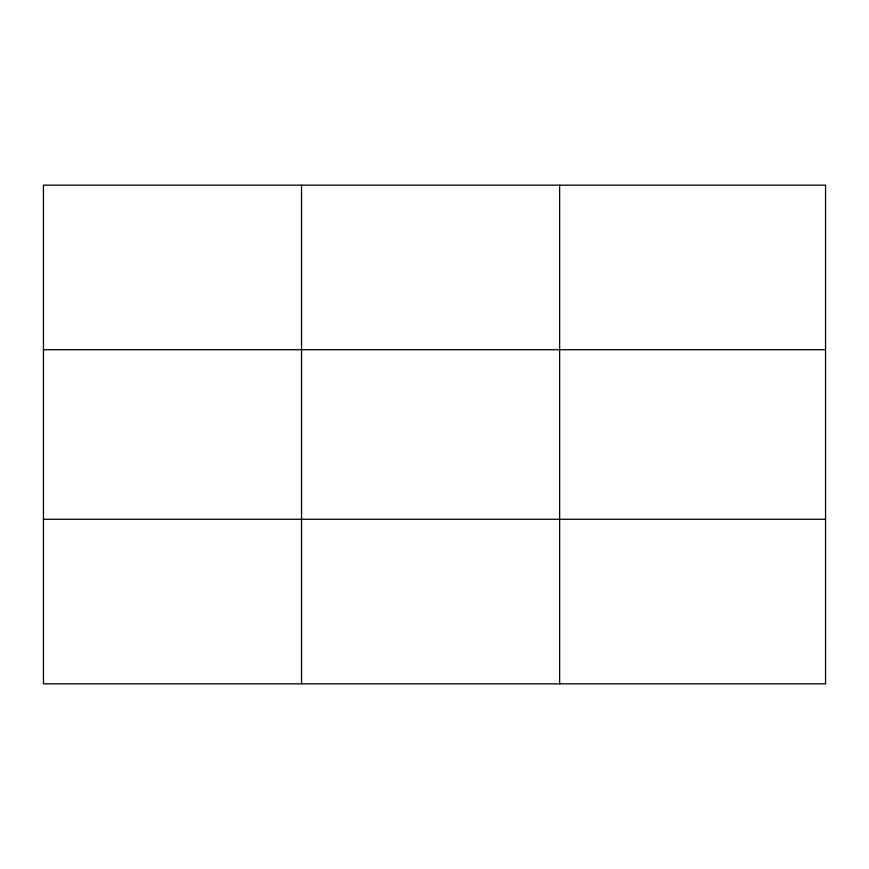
<?xml version="1.0" encoding="UTF-8"?>
<svg xmlns="http://www.w3.org/2000/svg" width="869" height="869" viewBox="0 0 869 869"><rect width="100%" height="100%" fill="white"/><g stroke="black" fill="none" stroke-linecap="round" stroke-linejoin="round"><path stroke-width="1.3" d="M301.543 185.162L301.543 683.838M559.636 185.162L559.636 683.838M43.45 349.729L825.55 349.729M43.45 519.271L825.55 519.271M825.55 642.702L825.55 683.838L43.45 683.838L43.45 185.162L825.55 185.162L825.55 642.702"/></g></svg>
